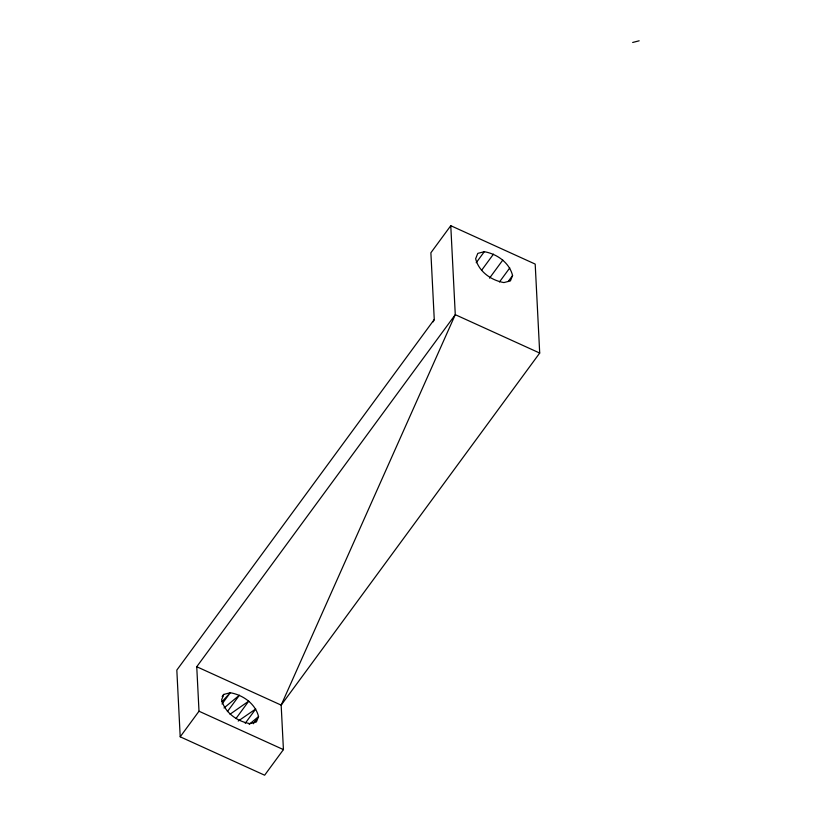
<?xml version="1.0" encoding="UTF-8"?>
<svg xmlns="http://www.w3.org/2000/svg" width="816" height="816" viewBox="0 0 816 816"><rect width="100%" height="100%" fill="white"/><g stroke="black" fill="none" stroke-linecap="round" stroke-linejoin="round"><path stroke-width="1.22" d="M512.581 275.533L510.428 280.898L503.911 282.571C491.283 280.408 478.798 271.626 475.636 258.743L477.788 253.378L484.306 251.705C496.934 253.868 509.419 262.64 512.581 275.533L508.154 281.551M433.225 321.841L434.265 319.505L430.879 252.787L450.769 225.695L535.194 264.088L539.702 353.053L281.173 705.126L283.427 749.608L264.639 775.2L180.203 736.807L176.827 670.089L434.265 319.505M222.37 696.476L223.768 694.416L230.285 692.743C242.913 694.906 255.398 703.678 258.55 716.57L256.408 721.936L249.89 723.608C237.262 721.446 224.777 712.664 221.615 699.781L223.768 694.416L222.258 696.466M476.207 262.732L484.306 251.705M481.664 270.208L493.456 254.164M180.203 736.807L199.002 711.226L196.748 666.733L455.277 314.67L450.769 225.695M489.518 278.154L502.778 260.1M499.463 281.969L509.776 267.923M222.013 703.994L230.285 692.743L221.85 701.831M227.399 711.572L239.425 695.201L224.012 707.962M235.977 718.539L248.747 701.138L230.01 714.235M245.228 723.292L255.755 708.961L238.211 721.038M253.297 723.741L258.55 716.57L249.166 724.384M632.655 42.473L639.173 40.8M539.702 353.053L455.277 314.67L281.173 705.126L196.748 666.733M199.002 711.226L283.427 749.608"/></g></svg>
